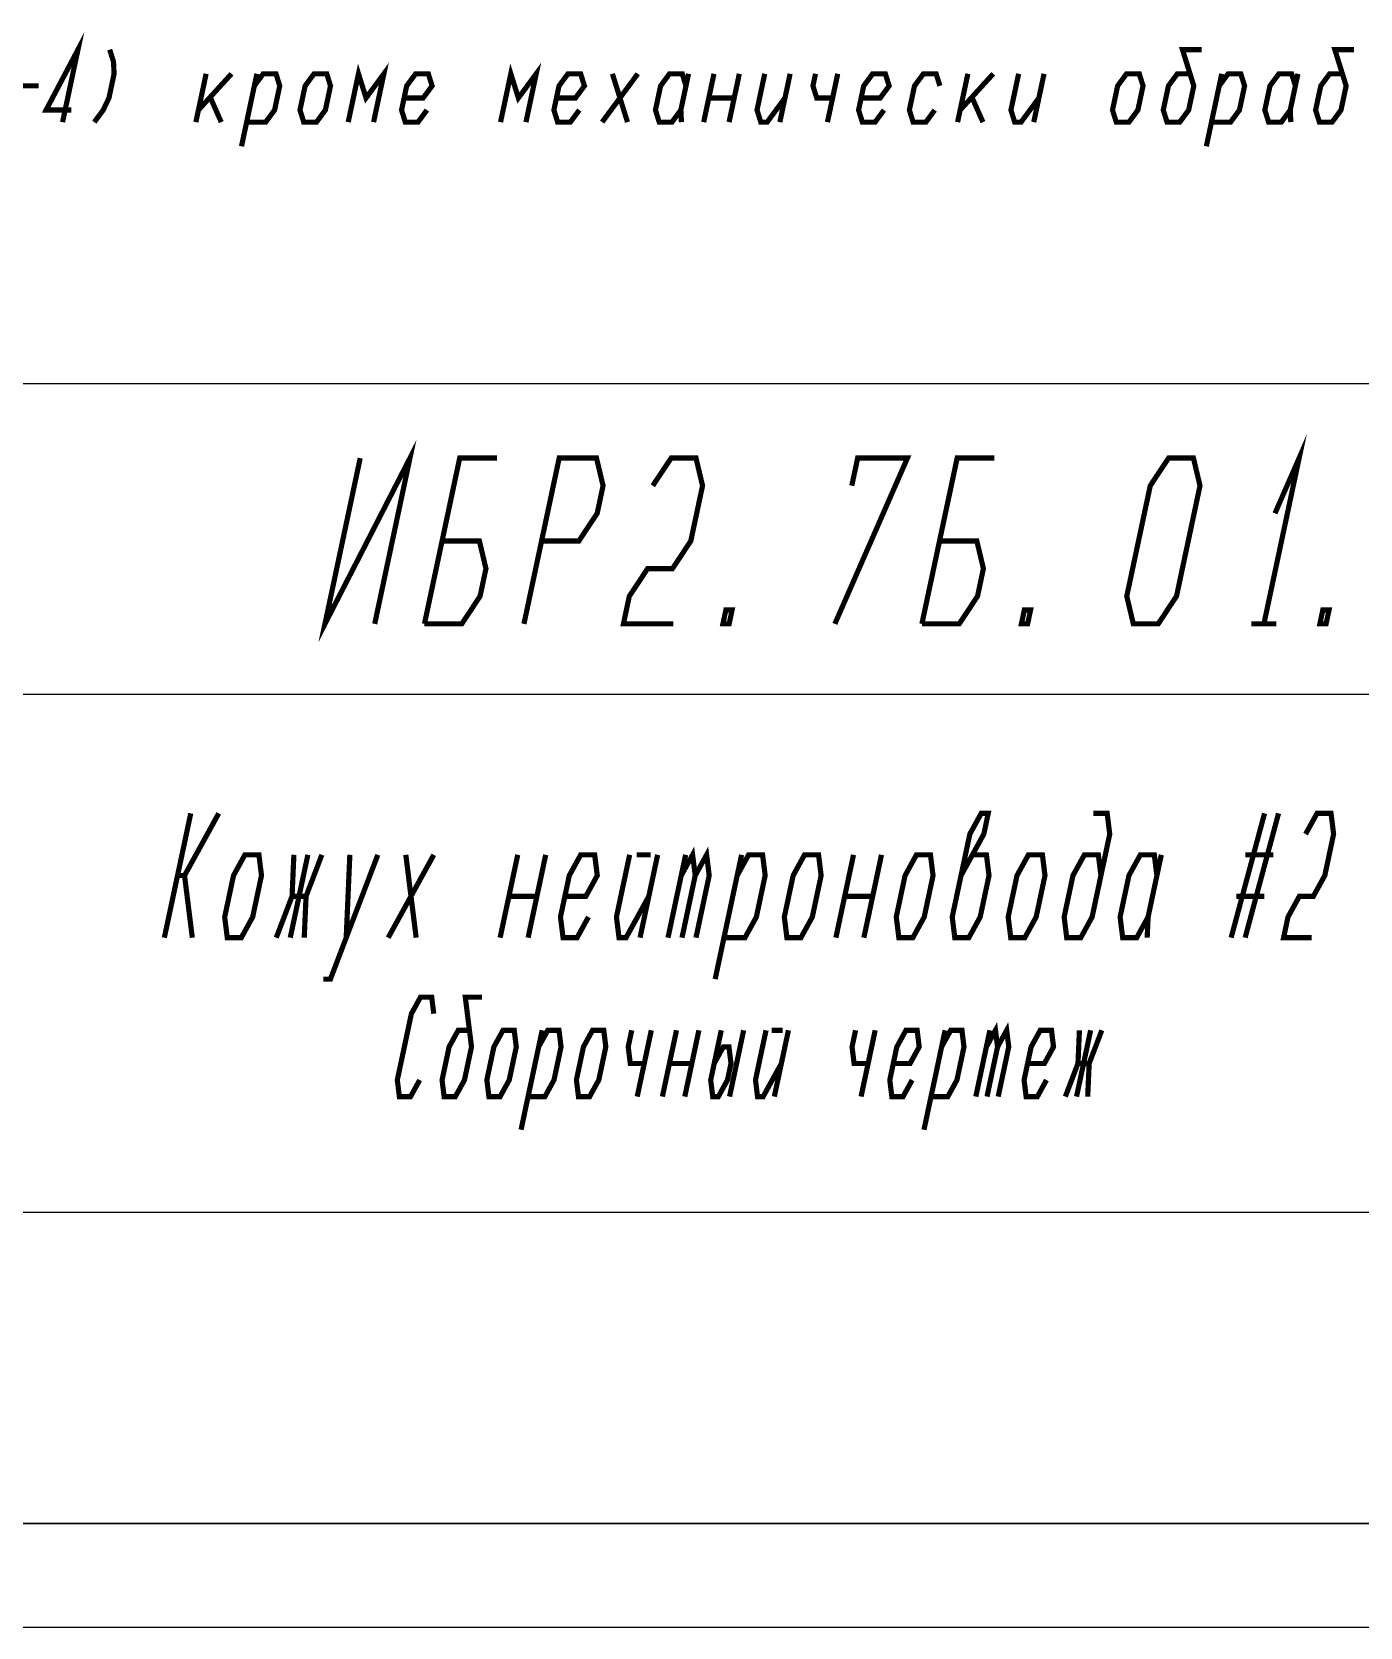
# Model space of a CAD drawing. Header units: millimetres. Extents: x 0 to 630, y 0 to 297.
# Drawn here: x 505.3 to 569.3, y 0 to 77 of the extents above; entities that cross this region are included whole.
import ezdxf

# ---------------------------------------------------------------- set-up
doc = ezdxf.new("R2010")
doc.units = ezdxf.units.MM
doc.header["$LTSCALE"] = 34.65
doc.layers.get('0').update_dxf_attribs({"linetype": 'CONTINUOUS'})

msp = doc.modelspace()

# ---------------------------------------------------------------- linework, layer by layer
at = {"color": 7, "linetype": 'CONTINUOUS'}
for p, q in [((625, 60), (440, 60)), ((625, 45), (440, 45)), ((625, 20), (440, 20)), ((20, 5), (625, 5)), ((625, 5), (440, 5)), ((0, 0), (630, 0))]:
    msp.add_line(p, q, dxfattribs=at)
at = {"color": 2, "linetype": 'CONTINUOUS', "const_width": 0.25}
for points in [[(506.7398694, 72.6216449), (507.4838031, 76.1216556), (505.9451019, 73.2049832), (507.1701105, 73.2049832)], [(509.0150446, 76.1216556), (509.1973077, 75.5383173), (509.2264545, 74.9549789), (508.9784766, 73.7883215), (508.7013519, 73.2049832), (508.2711108, 72.6216449)], [(561.1358167, 74.9549789), (560.5233124, 74.9549789), (560.0930713, 74.3716406), (559.8450934, 73.2049832), (560.0273566, 72.6216449), (560.6398608, 72.6216449), (561.0701019, 73.2049832), (561.3180798, 74.3716406), (560.7712903, 76.1216556), (561.6900659, 76.1216556)], [(568.4858295, 74.9549789), (567.8733252, 74.9549789), (567.4430841, 74.3716406), (567.1951062, 73.2049832), (567.3773694, 72.6216449), (567.9898352, 72.6216449), (568.4200763, 73.2049832), (568.6680927, 74.3716406), (568.1213031, 76.1216556), (569.0400403, 76.1216556)], [(520.5211194, 72.6216449), (521.0170752, 74.9549789), (521.3816016, 73.7883215), (522.2420837, 74.9549789), (521.7460895, 72.6216449)], [(527.8710938, 72.6216449), (528.3670496, 74.9549789), (528.7315759, 73.7883215), (529.5920581, 74.9549789), (529.0961023, 72.6216449)], [(513.6670624, 74.9549789), (513.1711066, 72.6216449)], [(513.2950763, 73.2049832), (514.8920709, 74.9549789)], [(515.3731073, 71.4549875), (516.1170795, 74.9549789)], [(515.6210852, 72.6216449), (516.5398608, 72.6216449), (516.9701019, 73.2049832), (517.2180798, 74.3716406), (517.0358167, 74.9549789), (516.4233124, 74.9549789), (515.9930713, 74.3716406)], [(518.1951105, 73.2049832), (518.3773352, 72.6216449), (518.9898395, 72.6216449), (519.4200806, 73.2049832), (519.6680585, 74.3716406), (519.4858337, 74.9549789), (518.8733295, 74.9549789), (518.4430884, 74.3716406), (518.1951105, 73.2049832)], [(523.2190759, 73.7883215), (524.1378516, 73.7883215), (524.5680927, 74.3716406), (524.3858295, 74.9549789), (523.7733252, 74.9549789), (523.3430841, 74.3716406), (523.0951062, 73.2049832), (523.2773694, 72.6216449), (523.8898352, 72.6216449), (524.3200763, 73.2049832)], [(530.5690887, 73.7883215), (531.4878259, 73.7883215), (531.918067, 74.3716406), (531.7358038, 74.9549789), (531.1232996, 74.9549789), (530.6930585, 74.3716406), (530.4450806, 73.2049832), (530.6273438, 72.6216449), (531.239848, 72.6216449), (531.6700891, 73.2049832)], [(532.7710895, 72.6216449), (534.4920538, 74.9549789)], [(533.2670837, 74.9549789), (533.996098, 72.6216449)], [(536.8180627, 74.3716406), (536.6357996, 74.9549789), (536.0233337, 74.9549789), (535.5930927, 74.3716406), (535.3450763, 73.2049832), (535.5273395, 72.6216449), (536.1398437, 72.6216449), (536.5700848, 73.2049832)], [(536.9420709, 74.9549789), (536.5700848, 73.2049832), (536.5992316, 72.6216449)], [(537.6710852, 72.6216449), (538.1670795, 74.9549789)], [(539.3920496, 74.9549789), (538.8960937, 72.6216449)], [(540.6170581, 74.9549789), (540.2451105, 73.2049832), (540.4273352, 72.6216449), (540.7336066, 72.6216449), (541.5940887, 73.7883215)], [(541.8420667, 74.9549789), (541.3461108, 72.6216449)], [(543.0670752, 74.9549789), (542.943067, 74.3716406), (543.1253302, 73.7883215), (543.8909509, 73.7883215)], [(544.1389288, 74.9549789), (543.642973, 72.6216449)], [(545.2690759, 73.7883215), (546.1878516, 73.7883215), (546.6180927, 74.3716406), (546.4358295, 74.9549789), (545.8233252, 74.9549789), (545.3930841, 74.3716406), (545.1451062, 73.2049832), (545.3273694, 72.6216449), (545.9398352, 72.6216449), (546.3700763, 73.2049832)], [(549.0680713, 74.3716406), (548.8858081, 74.9549789), (548.2733038, 74.9549789), (547.8430627, 74.3716406), (547.5950848, 73.2049832), (547.777348, 72.6216449), (548.3898523, 72.6216449), (548.8200934, 73.2049832)], [(550.4170496, 74.9549789), (549.9210937, 72.6216449)], [(550.0451019, 73.2049832), (551.6420581, 74.9549789)], [(552.8670667, 74.9549789), (552.4950806, 73.2049832), (552.6773437, 72.6216449), (552.9836151, 72.6216449), (553.8440973, 73.7883215)], [(554.0920752, 74.9549789), (553.5961194, 72.6216449)], [(557.3950763, 73.2049832), (557.5773395, 72.6216449), (558.1898438, 72.6216449), (558.6200848, 73.2049832), (558.8680627, 74.3716406), (558.6857996, 74.9549789), (558.0733337, 74.9549789), (557.6430927, 74.3716406), (557.3950763, 73.2049832)], [(561.9231244, 71.4549875), (562.6670581, 74.9549789)], [(562.1711023, 72.6216449), (563.0898395, 72.6216449), (563.5200806, 73.2049832), (563.7680585, 74.3716406), (563.5858337, 74.9549789), (562.9733295, 74.9549789), (562.5430884, 74.3716406)], [(566.2180756, 74.3716406), (566.0358124, 74.9549789), (565.4233081, 74.9549789), (564.993067, 74.3716406), (564.7450891, 73.2049832), (564.9273523, 72.6216449), (565.5398566, 72.6216449), (565.9700977, 73.2049832)], [(566.3420837, 74.9549789), (565.9700977, 73.2049832), (565.9992444, 72.6216449)], [(504.355567, 74.3716406), (505.5805756, 74.3716406)], [(513.8784723, 73.7883215), (514.3961151, 72.6216449)], [(537.9191016, 73.7883215), (539.1440717, 73.7883215)], [(550.6284595, 73.7883215), (551.1461023, 72.6216449)], [(521.1004395, 56.4106421), (519.4000085, 48.4106342), (523.5004687, 56.4106421), (521.7999994, 48.4106342)], [(565.2336237, 53.7439664), (566.4004541, 56.4106421), (564.6999847, 48.4106342)], [(524.1999902, 48.4106342), (525.9004596, 56.4106421), (527.7004431, 56.4106421)], [(529.0000104, 48.4106342), (530.7004413, 56.4106421), (532.5004633, 56.4106421), (532.8170398, 55.0773138), (532.5336475, 53.7439664), (531.6502094, 52.4106381), (529.8502258, 52.4106381)], [(535.2170306, 55.0773138), (536.1004688, 56.4106421), (537.3004449, 56.4106421), (537.6170599, 55.0773138), (537.0502368, 52.4106381), (536.1667987, 51.0773099), (534.9668225, 51.0773099), (534.0834229, 49.7439624), (533.7999921, 48.4106342), (536.1999829, 48.4106342)], [(544.0000012, 48.4106342), (547.5004541, 56.4106421), (545.1004633, 56.4106421), (544.8170325, 55.0773138)], [(548.200014, 48.4106342), (549.9004449, 56.4106421), (551.7004669, 56.4106421)], [(558.3999847, 48.4106342), (558.0834082, 49.7439624), (559.2170544, 55.0773138), (560.1004541, 56.4106421), (561.3004688, 56.4106421), (561.6170453, 55.0773138), (560.483399, 49.7439624), (559.5999994, 48.4106342), (558.3999847, 48.4106342)], [(524.1999902, 48.4106342), (526.0000122, 48.4106342), (526.8834119, 49.7439624), (527.1668042, 51.0773099), (526.8502277, 52.4106381), (525.0502441, 52.4106381)], [(548.200014, 48.4106342), (549.9999976, 48.4106342), (550.8833972, 49.7439624), (551.166828, 51.0773099), (550.850213, 52.4106381), (549.0502295, 52.4106381)], [(538.9000159, 48.4106342), (538.6000122, 48.4106342), (538.7417084, 49.0772983), (539.041712, 49.0772983), (538.9000159, 48.4106342)], [(553.2999994, 48.4106342), (552.9999957, 48.4106342), (553.1416919, 49.0772983), (553.4416956, 49.0772983), (553.2999994, 48.4106342)], [(564.1000159, 48.4106342), (565.2999921, 48.4106342)], [(567.6999829, 48.4106342), (567.4000177, 48.4106342), (567.5417139, 49.0772983), (567.8417175, 49.0772983), (567.6999829, 48.4106342)], [(511.6500165, 33.2667554), (512.9253204, 39.2667517)], [(512.2876685, 36.2667535), (512.625163, 36.2667535), (514.2753369, 39.2667517)], [(550.0876685, 36.2667535), (551.1877844, 38.2667555), (551.4003479, 39.2667517), (551.0628534, 39.2667517), (550.5127954, 38.2667555), (549.6625415, 34.2667516), (549.787511, 33.2667554), (550.4625, 33.2667554), (551.012558, 34.2667516), (551.4376849, 36.2667535), (551.3127155, 37.2667593), (550.6377264, 37.2667593)], [(556.837674, 36.2667535), (556.7127429, 37.2667593), (556.0377155, 37.2667593), (555.4876575, 36.2667535), (555.062569, 34.2667516), (555.1875, 33.2667554), (555.862489, 33.2667554), (556.412547, 34.2667516), (557.2628009, 38.2667555), (557.1378314, 39.2667517), (556.4628424, 39.2667517)], [(563.1187555, 33.2667554), (564.7315924, 39.2667517)], [(563.7937445, 33.2667554), (565.4065814, 39.2667517)], [(566.7128009, 38.2667555), (567.2628204, 39.2667517), (567.9378479, 39.2667517), (568.0627789, 38.2667555), (567.637652, 36.2667535), (567.087594, 35.2667574), (566.412605, 35.2667574), (565.862547, 34.2667516), (565.6499835, 33.2667554), (567, 33.2667554)], [(514.5625745, 34.2667516), (514.6875055, 33.2667554), (515.3624945, 33.2667554), (515.9125525, 34.2667516), (516.3376794, 36.2667535), (516.21271, 37.2667593), (515.5377209, 37.2667593), (514.987663, 36.2667535), (514.5625745, 34.2667516)], [(517.0500055, 33.2667554), (517.812627, 35.2667574), (517.9002209, 37.2667593)], [(518.57521, 37.2667593), (517.7249945, 33.2667554)], [(519.2502374, 37.2667593), (518.487616, 35.2667574), (518.3999835, 33.2667554)], [(519.324873, 31.2667534), (519.662406, 31.2667534), (521.9502319, 37.2667593)], [(520.6002155, 37.2667593), (520.424989, 33.2667554)], [(522.4499945, 33.2667554), (524.6502264, 37.2667593)], [(523.30021, 37.2667593), (523.800011, 33.2667554)], [(527.8499835, 33.2667554), (528.7002374, 37.2667593)], [(530.0502155, 37.2667593), (529.2, 33.2667554)], [(530.975105, 35.2667574), (531.987627, 35.2667574), (532.5376849, 36.2667535), (532.4127155, 37.2667593), (531.7377264, 37.2667593), (531.1876685, 36.2667535), (530.7625415, 34.2667516), (530.887511, 33.2667554), (531.5625, 33.2667554), (532.112558, 34.2667516)], [(534.1002264, 37.2667593), (533.4625745, 34.2667516), (533.5875055, 33.2667554), (533.925, 33.2667554), (535.025116, 35.2667574)], [(534.4377209, 37.2667593), (535.11271, 37.2667593)], [(535.4502429, 37.2667593), (534.599989, 33.2667554)], [(535.9500055, 33.2667554), (536.8002209, 37.2667593)], [(536.5876575, 36.2667535), (537.1377155, 37.2667593), (537.2626849, 36.2667535), (536.6249945, 33.2667554)], [(537.2626849, 36.2667535), (537.8127429, 37.2667593), (537.937674, 36.2667535), (537.2999835, 33.2667554)], [(538.224873, 31.2667534), (539.5002155, 37.2667593)], [(538.65, 33.2667554), (539.6624835, 33.2667554), (540.2125415, 34.2667516), (540.6376685, 36.2667535), (540.5127374, 37.2667593), (539.83771, 37.2667593), (539.287652, 36.2667535)], [(541.562558, 34.2667516), (541.687489, 33.2667554), (542.3625165, 33.2667554), (542.9125745, 34.2667516), (543.337663, 36.2667535), (543.2127319, 37.2667593), (542.5377429, 37.2667593), (541.9876849, 36.2667535), (541.562558, 34.2667516)], [(544.049989, 33.2667554), (544.9002429, 37.2667593)], [(546.2502209, 37.2667593), (545.4000055, 33.2667554)], [(546.962547, 34.2667516), (547.0875165, 33.2667554), (547.7625055, 33.2667554), (548.3125635, 34.2667516), (548.737652, 36.2667535), (548.6127209, 37.2667593), (547.9377319, 37.2667593), (547.387674, 36.2667535), (546.962547, 34.2667516)], [(552.3625745, 34.2667516), (552.4875055, 33.2667554), (553.1624945, 33.2667554), (553.7125525, 34.2667516), (554.1376794, 36.2667535), (554.01271, 37.2667593), (553.3377209, 37.2667593), (552.787663, 36.2667535), (552.3625745, 34.2667516)], [(559.5376685, 36.2667535), (559.4127374, 37.2667593), (558.73771, 37.2667593), (558.187652, 36.2667535), (557.7625635, 34.2667516), (557.8874945, 33.2667554), (558.5624835, 33.2667554), (559.1125415, 34.2667516)], [(559.7502319, 37.2667593), (559.1125415, 34.2667516), (559.0687445, 33.2667554)], [(563.8002429, 37.2667593), (565.1502209, 37.2667593)], [(512.9999945, 33.2667554), (512.625163, 36.2667535)], [(517.812627, 35.2667574), (518.487616, 35.2667574)], [(528.2751105, 35.2667574), (529.625127, 35.2667574)], [(544.475116, 35.2667574), (545.825094, 35.2667574)], [(563.375116, 35.2667574), (564.725094, 35.2667574)], [(524.6502264, 29.5991991), (524.5502893, 30.3992056), (524.0102673, 30.3992056), (523.5702209, 29.5991991), (522.8900409, 26.3992017), (522.9900165, 25.5992047), (523.53, 25.5992047), (523.9700464, 26.3992017)], [(526.370191, 28.7992021), (525.8301691, 28.7992021), (525.3901227, 27.9992052), (525.0500519, 26.3992017), (525.149989, 25.5992047), (525.690011, 25.5992047), (526.1300574, 26.3992017), (526.4701282, 27.9992052), (526.1702783, 30.3992056), (526.9802728, 30.3992056)], [(527.2100629, 26.3992017), (527.31, 25.5992047), (527.8499835, 25.5992047), (528.2900299, 26.3992017), (528.6301392, 27.9992052), (528.5301636, 28.7992021), (527.9901801, 28.7992021), (527.5501337, 27.9992052), (527.2100629, 26.3992017)], [(528.8598907, 23.9992012), (529.8801801, 28.7992021)], [(529.2, 25.5992047), (530.0099945, 25.5992047), (530.4500409, 26.3992017), (530.7901501, 27.9992052), (530.6901746, 28.7992021), (530.150191, 28.7992021), (529.7101447, 27.9992052)], [(531.5300464, 26.3992017), (531.6299835, 25.5992047), (532.1700055, 25.5992047), (532.6100519, 26.3992017), (532.9501227, 27.9992052), (532.8501855, 28.7992021), (532.3101636, 28.7992021), (531.8701172, 27.9992052), (531.5300464, 26.3992017)], [(534.2001636, 28.7992021), (534.0301282, 27.9992052), (534.1301038, 27.1991986), (534.8050928, 27.1991986)], [(535.1451636, 28.7992021), (534.4649835, 25.5992047)], [(535.6799945, 25.5992047), (536.3601746, 28.7992021)], [(537.4401801, 28.7992021), (536.76, 25.5992047)], [(538.5201855, 28.7992021), (538.0100409, 26.3992017), (538.1100165, 25.5992047), (538.379989, 25.5992047), (538.8200354, 26.3992017), (538.9901093, 27.1991986), (538.8901337, 27.9992052), (538.6201227, 27.9992052), (538.1800763, 27.1991986)], [(539.600191, 28.7992021), (538.920011, 25.5992047)], [(540.6801965, 28.7992021), (540.1700519, 26.3992017), (540.269989, 25.5992047), (540.54, 25.5992047), (541.4200928, 27.1991986)], [(540.9501691, 28.7992021), (541.490191, 28.7992021)], [(541.7601636, 28.7992021), (541.0799835, 25.5992047)], [(545.0001801, 28.7992021), (544.8301447, 27.9992052), (544.9300818, 27.1991986), (545.6051093, 27.1991986)], [(545.9451801, 28.7992021), (545.265, 25.5992047)], [(546.8200818, 27.1991986), (547.6300763, 27.1991986), (548.0701227, 27.9992052), (547.9701855, 28.7992021), (547.4301636, 28.7992021), (546.9901172, 27.9992052), (546.6500464, 26.3992017), (546.7499835, 25.5992047), (547.2900055, 25.5992047), (547.7300519, 26.3992017)], [(548.2999127, 23.9992012), (549.3201636, 28.7992021)], [(548.6399835, 25.5992047), (549.4500165, 25.5992047), (549.8900629, 26.3992017), (550.2301337, 27.9992052), (550.1301965, 28.7992021), (549.5901746, 28.7992021), (549.1501282, 27.9992052)], [(550.7999945, 25.5992047), (551.4801746, 28.7992021)], [(551.3101392, 27.9992052), (551.7501855, 28.7992021), (551.8501227, 27.9992052), (551.3400165, 25.5992047)], [(551.8501227, 27.9992052), (552.2901691, 28.7992021), (552.3901447, 27.9992052), (551.88, 25.5992047)], [(553.3000763, 27.1991986), (554.1101093, 27.1991986), (554.5501172, 27.9992052), (554.4501801, 28.7992021), (553.9101965, 28.7992021), (553.4701501, 27.9992052), (553.1300409, 26.3992017), (553.2300165, 25.5992047), (553.77, 25.5992047), (554.2100464, 26.3992017)], [(555.1200165, 25.5992047), (555.7300983, 27.1991986), (555.8001965, 28.7992021)], [(556.3401801, 28.7992021), (555.66, 25.5992047)], [(556.8801636, 28.7992021), (556.2700818, 27.1991986), (556.1999835, 25.5992047)], [(536.0201038, 27.1991986), (537.1001093, 27.1991986)], [(555.7300983, 27.1991986), (556.2700818, 27.1991986)]]:
    msp.add_lwpolyline(points, dxfattribs=at)

doc.saveas('drawing.dxf')
